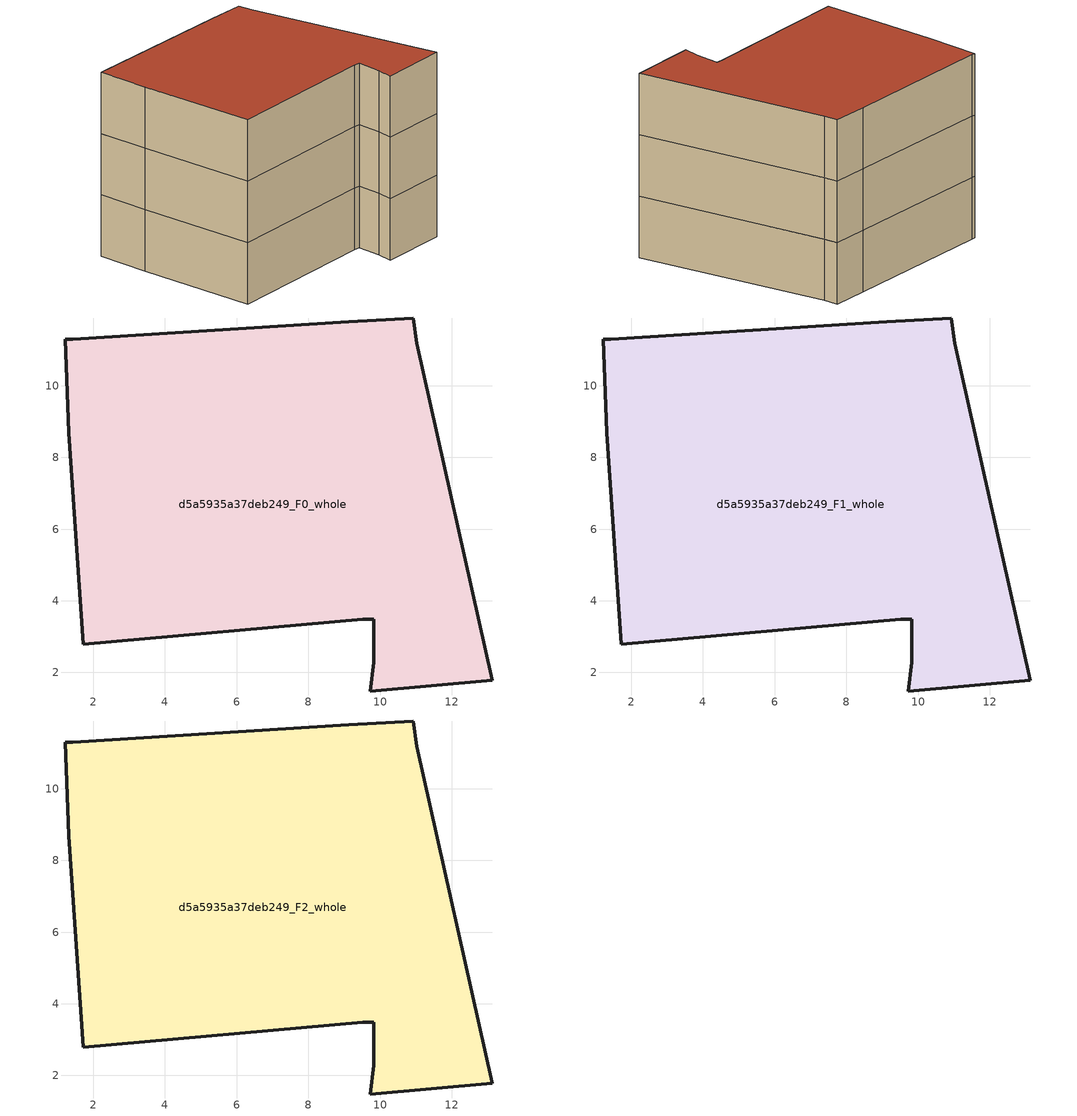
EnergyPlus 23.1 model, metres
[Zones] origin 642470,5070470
d5a5935a37deb249_F0_whole
 floor ground (EU_floor_Construction): 10.93,11.89 11.03,11.19 13.13,1.78 9.72,1.48 9.82,2.28 9.83,3.48 9.52,3.49 1.72,2.79 1.32,8.69 1.22,11.29 1.42,11.29 9.13,11.79 z0
 wall outside (EU_wall_Construction): 13.13,1.78 11.03,11.19 10.93,11.89 9.13,11.79 1.42,11.29 1.22,11.29 1.32,8.69 1.72,2.79 9.52,3.49 9.83,3.48 9.82,2.28 9.72,1.48 13.13,1.78 z0:3
d5a5935a37deb249_F1_whole
 floor to d5a5935a37deb249_F0_whole (EU_floor_Construction): 10.93,11.89 11.03,11.19 13.13,1.78 9.72,1.48 9.82,2.28 9.83,3.48 9.52,3.49 1.72,2.79 1.32,8.69 1.22,11.29 1.42,11.29 9.13,11.79 z3
 wall outside (EU_wall_Construction): 13.13,1.78 11.03,11.19 10.93,11.89 9.13,11.79 1.42,11.29 1.22,11.29 1.32,8.69 1.72,2.79 9.52,3.49 9.83,3.48 9.82,2.28 9.72,1.48 13.13,1.78 z3:6
d5a5935a37deb249_F2_whole
 floor to d5a5935a37deb249_F1_whole (EU_floor_Construction): 10.93,11.89 11.03,11.19 13.13,1.78 9.72,1.48 9.82,2.28 9.83,3.48 9.52,3.49 1.72,2.79 1.32,8.69 1.22,11.29 1.42,11.29 9.13,11.79 z6
 wall outside (EU_wall_Construction): 13.13,1.78 11.03,11.19 10.93,11.89 9.13,11.79 1.42,11.29 1.22,11.29 1.32,8.69 1.72,2.79 9.52,3.49 9.83,3.48 9.82,2.28 9.72,1.48 13.13,1.78 z6:9
 roof outside (EU_roof_Construction): 13.13,1.78 11.03,11.19 10.93,11.89 9.13,11.79 1.42,11.29 1.22,11.29 1.32,8.69 1.72,2.79 9.52,3.49 9.83,3.48 9.82,2.28 9.72,1.48 z9
[Building]
EU S2 Campaign: North Axis=0; Terrain=City; Solar Distribution=FullExterior
[Site:Location]
Lyon-Bron: Latitude=45.75; Longitude=5; Time Zone=1; Elevation=198
[SizingPeriod:WeatherFileDays]
AnnualSizingPeriod: Begin Month=1; Begin Day of Month=1; End Month=12; End Day of Month=31; Day of Week for Start Day=Monday; Use Weather File Daylight Saving Period=No; Use Weather File Rain and Snow Indicators=No
[MATERIAL]
EU_InternalMass_Material: Roughness=MediumRough; Thickness=0.1; Conductivity=1; Density=1800; Specific Heat=900; Thermal Absorptance=0.9; Solar Absorptance=0.7; Visible Absorptance=0.7
[MATERIAL:NOMASS] Roughness=MediumRough; Thermal Absorptance=0.9; Solar Absorptance=0.7; Visible Absorptance=0.7
Name | Thermal Resistance
EU_wall_NoMass | 0.87146
EU_roof_NoMass | 0.842276
EU_floor_NoMass | 0.496999
[CONSTRUCTION]
EU_wall_Construction: EU_wall_NoMass
EU_roof_Construction: EU_roof_NoMass
EU_floor_Construction: EU_floor_NoMass
EU_InternalMass_Construction: EU_InternalMass_Material
[ZONE] Type=1; Multiplier=1; Ceiling Height=autocalculate; Floor Area=autocalculate; Part of Total Floor Area=Yes
Name | Volume
d5a5935a37deb249_F0_whole | 279.374
d5a5935a37deb249_F1_whole; d5a5935a37deb249_F2_whole | 279.373
[INTERNALMASS] Construction=EU_InternalMass_Construction; Surface Area=93.1243
Name | Zone or ZoneList
d5a5935a37deb249_F0_whole_EU_InternalMass | d5a5935a37deb249_F0_whole
d5a5935a37deb249_F1_whole_EU_InternalMass | d5a5935a37deb249_F1_whole
d5a5935a37deb249_F2_whole_EU_InternalMass | d5a5935a37deb249_F2_whole
[OTHEREQUIPMENT] Fuel Type=Electricity; Design Level Calculation Method=Watts/Area; Power per Zone Floor Area=1; Fraction Latent=0; Fraction Radiant=0; Fraction Lost=0; Carbon Dioxide Generation Rate=0; EndUse Subcategory=EU_Step8_InternalGains
Name | Zone or ZoneList or Space or SpaceList | Schedule
EU_Step8_InternalGain_d5a5935a37deb249_F0_whole_f000 | d5a5935a37deb249_F0_whole | EU_Step8_GainSchedule_d5a5935a37deb249_F0_whole_f000
EU_Step8_InternalGain_d5a5935a37deb249_F1_whole_f000 | d5a5935a37deb249_F1_whole | EU_Step8_GainSchedule_d5a5935a37deb249_F1_whole_f000
EU_Step8_InternalGain_d5a5935a37deb249_F2_whole_f000 | d5a5935a37deb249_F2_whole | EU_Step8_GainSchedule_d5a5935a37deb249_F2_whole_f000
[ZONEVENTILATION:DESIGNFLOWRATE] Schedule=EU_AlwaysOn; Design Flow Rate Calculation Method=AirChanges/Hour; Air Changes per Hour=0.425; Ventilation Type=Natural; Fan Pressure Rise=0; Fan Total Efficiency=1; Constant Term Coefficient=1; Temperature Term Coefficient=0; Velocity Term Coefficient=0; Velocity Squared Term Coefficient=0; Minimum Indoor Temperature=-100; Maximum Indoor Temperature=100; Delta Temperature=-100; Minimum Outdoor Temperature=-100; Maximum Outdoor Temperature=100; Maximum Wind Speed=40
Name | Zone or ZoneList or Space or SpaceList
EU_ConstantAir_d5a5935a37deb249_F0_whole | d5a5935a37deb249_F0_whole
EU_ConstantAir_d5a5935a37deb249_F1_whole | d5a5935a37deb249_F1_whole
EU_ConstantAir_d5a5935a37deb249_F2_whole | d5a5935a37deb249_F2_whole
[HVACTEMPLATE:THERMOSTAT] Constant Heating Setpoint=20; Constant Cooling Setpoint=50
EU_HeatOnly_d5a5935a37deb249_F0_whole; EU_HeatOnly_d5a5935a37deb249_F1_whole; EU_HeatOnly_d5a5935a37deb249_F2_whole
[HVACTEMPLATE:ZONE:IDEALLOADSAIRSYSTEM] System Availability Schedule=EU_AlwaysOn; Maximum Heating Supply Air Temperature=50; Minimum Cooling Supply Air Temperature=13; Maximum Heating Supply Air Humidity Ratio=0.0156; Minimum Cooling Supply Air Humidity Ratio=0.0077; Heating Limit=NoLimit; Cooling Limit=NoLimit; Heating Availability Schedule=EU_AlwaysOn; Cooling Availability Schedule=EU_CoolingOff; Dehumidification Control Type=ConstantSensibleHeatRatio; Cooling Sensible Heat Ratio=0.7; Dehumidification Setpoint=60; Humidification Control Type=None; Humidification Setpoint=30; Outdoor Air Method=None; Outdoor Air Flow Rate per Person=0.00944; Outdoor Air Flow Rate per Zone Floor Area=0; Outdoor Air Flow Rate per Zone=0; Demand Controlled Ventilation Type=None; Outdoor Air Economizer Type=NoEconomizer; Heat Recovery Type=None; Sensible Heat Recovery Effectiveness=0.7; Latent Heat Recovery Effectiveness=0.65
Name | Template Thermostat
d5a5935a37deb249_F0_whole | EU_HeatOnly_d5a5935a37deb249_F0_whole
d5a5935a37deb249_F1_whole | EU_HeatOnly_d5a5935a37deb249_F1_whole
d5a5935a37deb249_F2_whole | EU_HeatOnly_d5a5935a37deb249_F2_whole
[SIZING:ZONE] Zone Cooling Design Supply Air Temperature Input Method=SupplyAirTemperature; Zone Cooling Design Supply Air Temperature=13; Zone Heating Design Supply Air Temperature Input Method=SupplyAirTemperature; Zone Heating Design Supply Air Temperature=50; Zone Cooling Design Supply Air Humidity Ratio=0.008; Zone Heating Design Supply Air Humidity Ratio=0.008; Cooling Design Air Flow Method=DesignDay; Cooling Design Air Flow Rate=0; Cooling Minimum Air Flow per Zone Floor Area=0.000762; Cooling Minimum Air Flow=0; Cooling Minimum Air Flow Fraction=0.2; Heating Design Air Flow Method=DesignDay; Heating Design Air Flow Rate=0; Heating Maximum Air Flow per Zone Floor Area=0.002032; Heating Maximum Air Flow=0.141576; Heating Maximum Air Flow Fraction=0.3; Account for Dedicated Outdoor Air System=No; Dedicated Outdoor Air System Control Strategy=NeutralSupplyAir; Dedicated Outdoor Air Low Setpoint Temperature for Design=autosize; Dedicated Outdoor Air High Setpoint Temperature for Design=autosize; Zone Load Sizing Method=Sensible Load Only No Latent Load; Zone Latent Cooling Design Supply Air Humidity Ratio Input Method=HumidityRatioDifference; Zone Cooling Design Supply Air Humidity Ratio Difference=0.005; Zone Latent Heating Design Supply Air Humidity Ratio Input Method=HumidityRatioDifference; Zone Humidification Design Supply Air Humidity Ratio Difference=0.005
d5a5935a37deb249_F0_whole; d5a5935a37deb249_F1_whole; d5a5935a37deb249_F2_whole
[SCHEDULE:CONSTANT]
Name | Hourly Value
EU_AlwaysOn | 1
EU_CoolingOff | 0
[SCHEDULE:FILE] Column Number=1; Rows to Skip at Top=0; Number of Hours of Data=8760; Column Separator=Comma; Interpolate to Timestep=No; Minutes per Item=60; Adjust Schedule for Daylight Savings=Yes
Name | File
EU_Step8_GainSchedule_d5a5935a37deb249_F0_whole_f000 | C:\Users\o_iseri\Desktop\OpenUBEM\openubem\outputs\eu_evidence\EU-11\FR-LYO-HAUTCOEURPENTES\idfs\d5a5935a37deb249\d5a5935a37deb249_F0_whole_f000_gain.csv
EU_Step8_GainSchedule_d5a5935a37deb249_F1_whole_f000 | C:\Users\o_iseri\Desktop\OpenUBEM\openubem\outputs\eu_evidence\EU-11\FR-LYO-HAUTCOEURPENTES\idfs\d5a5935a37deb249\d5a5935a37deb249_F1_whole_f000_gain.csv
EU_Step8_GainSchedule_d5a5935a37deb249_F2_whole_f000 | C:\Users\o_iseri\Desktop\OpenUBEM\openubem\outputs\eu_evidence\EU-11\FR-LYO-HAUTCOEURPENTES\idfs\d5a5935a37deb249\d5a5935a37deb249_F2_whole_f000_gain.csv
